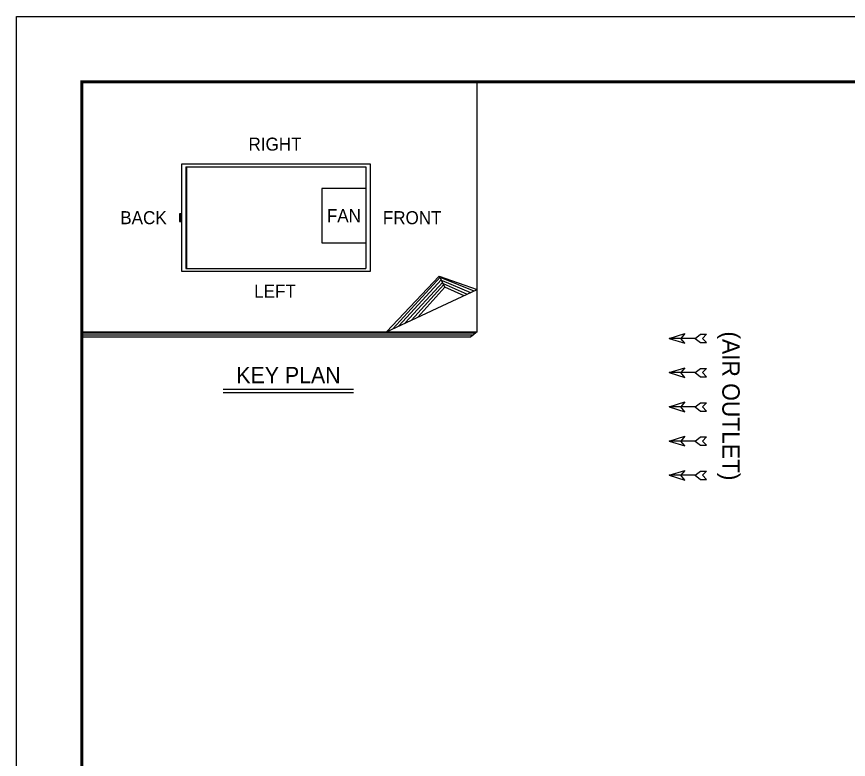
# Model space of a CAD drawing. Header units: millimetres. Extents: x 2739 to 32146, y 1792 to 22587.
# Drawn here: x 2739 to 11671, y 14609 to 22587 of the extents above; entities that cross this region are included whole.
import ezdxf
from ezdxf.enums import TextEntityAlignment as Align

# ---------------------------------------------------------------- set-up
doc = ezdxf.new("R2010")
doc.units = ezdxf.units.MM
for name, color, linetype in [('냉각탑', 4, 'Continuous'), ('냉각탑_box', 1, 'Continuous'), ('냉각탑_dim', 1, 'Continuous'), ('냉각탑_form', 1, 'Continuous'), ('냉각탑_text', 3, 'Continuous')]:
    doc.layers.add(name, color=color, linetype=linetype)
doc.styles.add('돋움', font='Dotum.ttf')

# ---------------------------------------------------------------- blocks, each defined once
blk = doc.blocks.new('화살표 IN OUT')
at = {"layer": '냉각탑_dim'}
for p, q in [((-322.7, 43), (-383.9, 43)), ((-343.1, 0.5), (-383.9, 43)), ((-383.9, -43), (-343.1, 0.5)), ((-266.4, 0), (-322.7, 43)), ((-266.4, 0), (-322.7, -43)), ((-266.4, 0), (0, 0)), ((-163.5, 50), (-121.5, 0)), ((0, 0), (-163.5, 50)), ((-163.5, -50), (-121.5, 0)), ((0, 0), (-163.5, -50)), ((-322.7, -43), (-383.9, -43))]:
    blk.add_line(p, q, dxfattribs=at)

msp = doc.modelspace()

# ---------------------------------------------------------------- linework, layer by layer
at = {"layer": 'Defpoints'}
msp.add_lwpolyline([(2739.2, 22587.4), (32146.4, 22587.4), (32146.4, 1792.3), (2739.2, 1792.3)], close=True, dxfattribs=at)
at = {"layer": '냉각탑', "ltscale": 30}
for p, q in [((4556.1, 20974.2), (4556.1, 19881.8)), ((4556.1, 20974.2), (6490.9, 20974.2)), ((4565.3, 19881.8), (4565.3, 20974.2)), ((6490.9, 20974.2), (6490.9, 19881.8)), ((4556.1, 19881.8), (6490.9, 19881.8))]:
    msp.add_line(p, q, dxfattribs=at)
msp.add_lwpolyline([(4510, 21004.1), (4510, 19851.8), (6538.1, 19851.8), (6538.1, 21004.1)], close=True, dxfattribs=at)
for points in [[(6490.9, 20742.6), (6016.9, 20742.6), (6016.5, 20156.1), (6490.9, 20156.1)], [(4501.2, 20468.8), (4489.6, 20468.8), (4489.6, 20387.2), (4501.2, 20387.2)], [(4495.4, 20468.8), (4495.4, 20387.2)], [(4501.2, 20387.2), (4501.2, 20468.8)]]:
    msp.add_lwpolyline(points, dxfattribs=at)
at = {"layer": '냉각탑_box'}
for p, q in [((7684.2, 19202.1), (7684.2, 21887.2)), ((6710, 19202.1), (7275.4, 19799.7)), ((6777.6, 19233.6), (7291.9, 19792.8)), ((6845.1, 19265.2), (7303.1, 19764.8)), ((7275.4, 19799.7), (7684.2, 19657.2)), ((7275.4, 19799.7), (7336.8, 19680.9)), ((7294.2, 19787.1), (7648.7, 19640.6)), ((7307.7, 19753.4), (7613.1, 19624)), ((6710, 19202.1), (7684.2, 19657.2)), ((6912.7, 19296.8), (7314.4, 19736.9)), ((6980.3, 19328.4), (7325.6, 19708.9)), ((7047.9, 19359.9), (7336.8, 19680.9)), ((7321.3, 19719.7), (7577.5, 19607.4)), ((7334.8, 19685.9), (7542, 19590.8)), ((3439.4, 19202.1), (7684.2, 19202.1)), ((3439.4, 19190.4), (7670.1, 19190.4)), ((3439.4, 19168.9), (7644.1, 19168.9)), ((3439.4, 19147.4), (7618.2, 19147.4)), ((7684.2, 19202.1), (7618.2, 19147.4)), ((4958.4, 18585.6), (6358.4, 18585.6)), ((4958.4, 18550.6), (6358.4, 18550.6))]:
    msp.add_line(p, q, dxfattribs=at)
at = {"layer": '냉각탑_form', "const_width": 35}
msp.add_lwpolyline([(3439.4, 21887.2), (3439.4, 2492.5), (31446.2, 2492.5), (31446.2, 21887.2)], close=True, dxfattribs=at)

# ---------------------------------------------------------------- block references
at = {"layer": '냉각탑_dim', "xscale": -1.04999997375291, "yscale": 1.04999997374806, "zscale": 1.04999997375}
for p in [(9744.9, 19130.7), (9744.9, 18763.2), (9744.9, 18395.7), (9744.9, 18028.2), (9744.9, 17660.7)]:
    msp.add_blockref('화살표 IN OUT', p, dxfattribs=at)

# ---------------------------------------------------------------- texts
at = {"layer": '냉각탑_text', "style": '돋움'}
for s, height, p in [('RIGHT', 140, (5514, 21217.8)), ('BACK', 140, (4101.3, 20428)), ('FAN', 140, (6253.7, 20449.4)), ('FRONT', 140, (6986.7, 20428)), ('LEFT', 140, (5514, 19639)), ('KEY PLAN', 175, (5658.4, 18737.2))]:
    msp.add_text(s, height=height, dxfattribs=at).set_placement(p, align=Align.MIDDLE_CENTER)
msp.add_text('(AIR OUTLET)', height=186.667, rotation=270, dxfattribs=at).set_placement((10410.8, 18405.8), align=Align.MIDDLE_CENTER)

doc.saveas('drawing.dxf')
